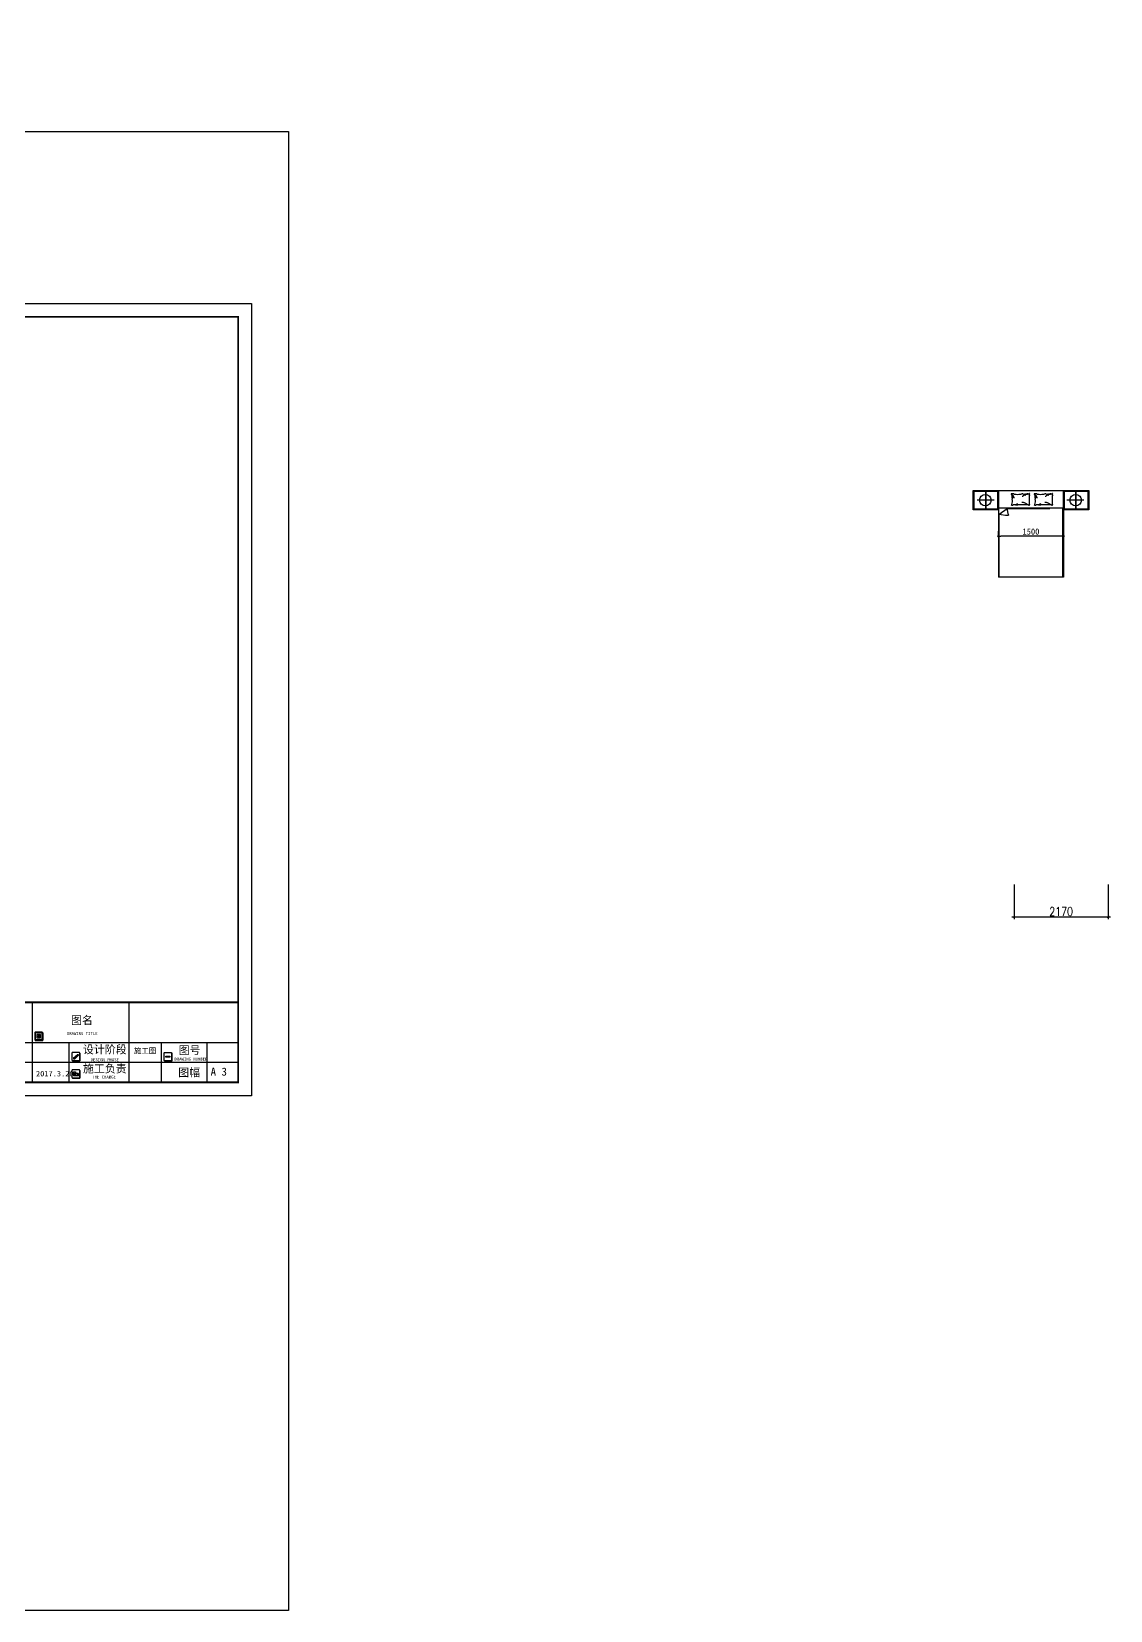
# Model space of a CAD drawing. Header units: millimetres. Extents: x -608935 to 90319, y -1318739 to -774154.
# Drawn here: x 19421 to 44270, y -855820 to -819438 of the extents above; entities that cross this region are included whole.
import ezdxf

# ---------------------------------------------------------------- set-up
doc = ezdxf.new("R2010")
doc.units = ezdxf.units.MM
doc.header["$PDMODE"] = 3
for name, color, linetype in [('0-01图框模板说明', 2, 'Continuous'), ('0-02图框细线', 136, 'Continuous'), ('250', 250, 'Continuous'), ('xcvdg', 7, 'Continuous'), ('墙体', 7, 'Continuous')]:
    doc.layers.add(name, color=color, linetype=linetype)
doc.styles.add('DIM', font='simplex.shx', dxfattribs={"width": 0.8, "bigfont": 'hztxt.shx'})
doc.styles.get("Standard").update_dxf_attribs({"font": 'simhei.ttf'})
doc.dimstyles.new('1-50', dxfattribs={"dimscale": 50, "dimtxt": 4, "dimasz": 1, "dimexe": 1, "dimexo": 0.1, "dimgap": 0.5, "dimtad": 1, "dimdec": 0, "dimdsep": 46, "dimtxsty": 'DIM', "dimblk": 'ARCHTICK', "dimcen": 4, "dimdle": 1, "dimclrd": 3, "dimclre": 3, "dimclrt": 1, "dimadec": 0, "dimazin": 0, "dimtfac": 1, "dimtdec": 0, "dimtmove": 2, "dimatfit": 3, "dimldrblk": 'DOT', "dimfxl": 15, "dimfxlon": 1, "dimarcsym": 0})
doc.dimstyles.new('1-55', dxfattribs={"dimscale": 57, "dimtxt": 2.5, "dimasz": 1, "dimexe": 2, "dimexo": 0.625, "dimtad": 1, "dimdec": 0, "dimrnd": 5, "dimtxsty": 'Standard', "dimblk": 'DOT', "dimcen": 2.5, "dimclrd": 1, "dimclre": 1, "dimclrt": 2, "dimadec": 0, "dimazin": 0, "dimtfac": 1, "dimtdec": 0, "dimtmove": 2, "dimatfit": 3, "dimldrblk": 'DOT', "dimfxl": 1, "dimarcsym": 0})

# ---------------------------------------------------------------- blocks, each defined once
blk = doc.blocks.new('_ArchTick')
at = {"color": 0, "linetype": 'ByBlock', "const_width": 0.15}
blk.add_lwpolyline([(-0.5, -0.5), (0.5, 0.5)], dxfattribs=at)
blk = doc.blocks.new('*D716')
at = {"layer": '250', "color": 3, "lineweight": -2}
for p, q in [((-79675, -785500), (-79675, -786300)), ((-74000, -785500), (-74000, -786300)), ((-79725, -786250), (-73950, -786250)), ((42050, -839090), (42050, -839890)), ((44220, -839090), (44220, -839890)), ((42000, -839840), (44270, -839840))]:
    blk.add_line(p, q, dxfattribs=at)
at = {"layer": 'Defpoints', "color": 0}
for p in [(-79675, -784450), (-74000, -784960), (-74000, -786250), (44220, -830230), (42050, -830740), (44220, -839840)]:
    blk.add_point(p, dxfattribs=at)
at = {"layer": '250', "color": 3, "lineweight": -2, "xscale": 50, "yscale": 50, "zscale": 50, "rotation": 180}
for p in [(-79675, -786250), (42050, -839840)]:
    blk.add_blockref('_ArchTick', p, dxfattribs=at)
at = {"layer": '250', "color": 3, "lineweight": -2, "xscale": 50, "yscale": 50, "zscale": 50}
for p in [(-74000, -786250), (44220, -839840)]:
    blk.add_blockref('_ArchTick', p, dxfattribs=at)
at = {"layer": '250', "color": 1, "char_height": 200, "attachment_point": 5, "style": 'DIM'}
for s, insert in [('5675', (-76837.5, -786125)), ('2170', (43135, -839715))]:
    blk.add_mtext(s, dxfattribs=dict(at, insert=insert))
blk = doc.blocks.new('_Dot')
at = {"color": 0, "linetype": 'ByBlock', "lineweight": -2}
blk.add_line((-0.5, 0), (-1, 0), dxfattribs=at)
at = {"color": 0, "linetype": 'ByBlock', "const_width": 0.5}
blk.add_lwpolyline([(-0.25, 0, 1), (0.25, 0, 1)], format="xyb", close=True, dxfattribs=at)
blk = doc.blocks.new('FVC')
at = {"layer": 'xcvdg', "color": 1, "ltscale": 100}
for p, q in [((-88497, -799587), (-88467, -799594)), ((-88467, -799594), (-88384, -799615))]:
    blk.add_line(p, q, dxfattribs=at)
for centre, radius, start, end in [((-88497, -799587), 0.917, 75.9551, 184.0829), ((-88228, -799568), 271, 184.0829, 189.4841), ((-88268, -799575), 230, 189.4841, 197.3864), ((-88259, -799758), 230, 168.4414, 182.7491), ((-88377, -799749), 114, 189.7531, 196.31), ((-88602, -799679), 120, 6.4341, 17.3864), ((-89699, -799879), 1216, 2.6096, 4.6176), ((-88628, -799682), 146, 348.4414, 6.4341), ((-91842, -799977), 3362, 0.9704, 2.6096), ((-87776, -799472), 739, 197.1982, 199.428), ((-87776, -799472), 739, 199.428, 201.6577), ((-87776, -799472), 739, 201.6577, 203.4844), ((-87776, -799472), 739, 203.4844, 205.3111), ((-88368, -799549), 67.7, 255.9548, 272.6649), ((-88395, -798959), 659, 272.6649, 278.0051), ((-88348, -799297), 317, 278.0051, 282.1984), ((-88094, -800469), 882, 99.6844, 102.1984), ((-88280, -799536), 140, 275.6311, 286.515), ((-88233, -799539), 91.5, 255.3149, 270), ((-88208, -799801), 204, 90, 99.6844), ((-88280, -799536), 140, 286.515, 297.3988), ((-88233, -799575), 56.2, 270, 288.7799), ((-88281, -799433), 206, 288.7799, 291.8149), ((-88280, -799536), 140, 297.3988, 315.0976), ((-88208, -800088), 492, 83.7676, 90), ((-88261, -799484), 151, 291.8149, 295.3551), ((-88219, -799573), 52.6, 295.3551, 311.4429), ((-88244, -799545), 89.9, 311.4429, 323.7359), ((-88280, -799536), 140, 315.0976, 332.7964), ((-88121, -799602), 34.2, 116.5805, 175.5998), ((-87456, -799784), 683, 172.4531, 180), ((-87618, -799784), 521, 180.0031, 188.643), ((-88131, -799583), 13.1, 11.2724, 116.5805), ((-87893, -799726), 242, 164.256, 172.4531), ((-87607, -799806), 529, 186.0867, 190.1899), ((-88419, -799578), 305, 344.256, 351.5628), ((-88206, -799599), 90.4, 0, 11.2724), ((-88277, -799599), 161, 351.5628, 0), ((-88411, -800185), 87.5, 163.7788, 172.8796), ((-88496, -800174), 1.32, 172.8796, 253.3022), ((-88491, -800157), 19.3, 253.3022, 279.9984), ((-88421, -800182), 76.7, 152.7159, 163.7788), ((-88530, -800126), 45.3, 332.7159, 347.131), ((-88432, -800492), 321, 93.5049, 99.9984), ((-88628, -800103), 146, 347.131, 356.426), ((-89074, -799700), 729, 324.1737, 327.865), ((-89644, -800040), 1164, 356.426, 359.7135), ((-94198, -800017), 5719, 359.7135, 0.9704), ((-88722, -799921), 313, 327.865, 333.5015), ((-87618, -813781), 13636, 93.055, 93.5049), ((-89724, -799422), 1432, 333.5015, 335.6735), ((-88881, -799803), 507, 335.6735, 339.3257), ((-88461, -799961), 58, 339.3257, 355.9172), ((-88674, -799946), 272, 355.9172, 3.5552), ((-88272, -801529), 1365, 91.6331, 93.055), ((-88292, -800842), 679, 86.6313, 91.6331), ((-88305, -801076), 913, 82.3191, 86.6313), ((-88295, -800128), 200, 61.6832, 66.9972), ((-88224, -799996), 49.3, 50.9651, 61.6832), ((-88335, -800132), 225, 43.8115, 50.9651), ((-88222, -800115), 99.2, 53.8234, 71.5603), ((-88210, -800368), 198, 77.8905, 82.3191), ((-88455, -800247), 392, 38.3886, 43.8115), ((-88117, -799933), 246, 257.8905, 261.8665), ((-88222, -800115), 99.2, 36.0864, 53.8234), ((-88147, -800145), 32.8, 261.8665, 291.421), ((-88208, -800052), 76.8, 27.2396, 38.3886), ((-88222, -800115), 99.2, 15.9352, 36.0864), ((-88348, -800124), 234, 20.8603, 27.2396), ((-88129, -800190), 15.6, 68.0096, 111.421), ((-87256, -800030), 873, 175.1982, 179.4243), ((-86635, -800036), 1494, 179.4243, 181.9079), ((-87308, -800059), 821, 181.9079, 185.2592), ((-88277, -799926), 152, 2.5386, 10.1899), ((-88222, -800115), 99.2, 355.7841, 15.9352), ((-88415, -799933), 290, 355.1982, 2.5386), ((-88072, -800129), 53.9, 185.2592, 210.6513), ((-88125, -800179), 4.28, 348.1069, 68.0096), ((-88118, -800180), 2.32, 168.1069, 289.564), ((-88143, -800171), 28.9, 355.6975, 30.6513), ((-88119, -800179), 3.42, 289.564, 338.2117), ((-88139, -800171), 25.1, 338.2117, 355.6975)]:
    blk.add_arc(centre, radius, start, end, dxfattribs=at)
blk = doc.blocks.new('*D715')
at = {"layer": '250', "color": 3, "lineweight": -2}
for p, q in [((-79915, -785500), (-79915, -786300)), ((-79675, -785500), (-79675, -786300)), ((-79965, -786250), (-79625, -786250))]:
    blk.add_line(p, q, dxfattribs=at)
at = {"layer": '250', "color": 1, "lineweight": -2}
for p, q in [((41690, -831052), (41690, -830953)), ((43190, -831052), (43190, -830953)), ((43133, -831067), (41747, -831067))]:
    blk.add_line(p, q, dxfattribs=at)
at = {"layer": 'Defpoints', "color": 0}
for p in [(-79675, -780660), (-79915, -781410), (-79675, -786250), (41690, -831067), (41690, -831087), (43190, -831087)]:
    blk.add_point(p, dxfattribs=at)
at = {"layer": '250', "color": 3, "lineweight": -2, "xscale": 50, "yscale": 50, "zscale": 50, "rotation": 180}
blk.add_blockref('_ArchTick', (-79915, -786250), dxfattribs=at)
at = {"layer": '250', "color": 3, "lineweight": -2, "xscale": 50, "yscale": 50, "zscale": 50}
blk.add_blockref('_ArchTick', (-79675, -786250), dxfattribs=at)
at = {"layer": '250', "color": 1, "lineweight": -2, "xscale": 57, "yscale": 57, "zscale": 57, "rotation": 180}
blk.add_blockref('_Dot', (41690, -831067), dxfattribs=at)
at = {"layer": '250', "color": 1, "lineweight": -2, "xscale": 57, "yscale": 57, "zscale": 57}
blk.add_blockref('_Dot', (43190, -831067), dxfattribs=at)
at = {"layer": '250', "color": 1, "insert": (-79795, -786110), "char_height": 200, "attachment_point": 5, "style": 'DIM'}
blk.add_mtext('240', dxfattribs=at)
at = {"layer": '250', "color": 2, "insert": (42440, -830960), "char_height": 142.5, "attachment_point": 5}
blk.add_mtext('1500', dxfattribs=at)

msp = doc.modelspace()

# ---------------------------------------------------------------- hatches: boundary and pattern name
at = {"layer": '0-01图框模板说明'}
for points in [[(19675.5, -842666.7, -0.4142136), (19663.4, -842678.8), (19506.1, -842678.8, -0.071272), (19502.7, -842678.3, 0.3481434), (19514.5, -842687.6), (19671.7, -842687.6, 0.4142136), (19683.8, -842675.5), (19683.8, -842518.3, 0.3331076), (19675.1, -842506.7, -0.0577433), (19675.5, -842509.4)], [(20529.7, -843135.5, -0.4142136), (20517.6, -843147.6), (20360.4, -843147.6, -0.071272), (20357, -843147.1, 0.3481434), (20368.8, -843156.4), (20526, -843156.4, 0.4142136), (20538.1, -843144.3), (20538.1, -842987.1, 0.3331076), (20529.4, -842975.5, -0.0577433), (20529.7, -842978.2)], [(22650.5, -843137.2, -0.4142136), (22638.4, -843149.3), (22481.2, -843149.3, -0.071272), (22477.8, -843148.8, 0.3481434), (22489.6, -843158.2), (22646.8, -843158.2, 0.4142136), (22658.9, -843146.1), (22658.9, -842988.8, 0.3331076), (22650.2, -842977.2, -0.0577433), (22650.5, -842980)], [(22512.5, -843049), (22603.4, -843049), (22603.4, -843071.2), (22512.5, -843071.2)], [(20529.7, -843533.4, -0.4142136), (20517.6, -843545.5), (20360.4, -843545.5, -0.071272), (20357, -843545, 0.3481434), (20368.8, -843554.3), (20526, -843554.3, 0.4142136), (20538.1, -843542.2), (20538.1, -843385, 0.3331076), (20529.4, -843373.4, -0.0577433), (20529.7, -843376.2)]]:
    msp.add_hatch(color=8, dxfattribs=at).paths.add_polyline_path(points)
h = msp.add_hatch(color=8, dxfattribs=at)
h.paths.add_polyline_path([(19584.7, -842573.5), (19569.1, -842573.5), (19569.1, -842588), (19584.7, -842588)])
h.paths.add_polyline_path([(19584.7, -842588), (19600.4, -842588), (19600.4, -842573.5), (19584.7, -842573.5)])
h.paths.add_polyline_path([(19584.7, -842588), (19584.7, -842602.5), (19600.4, -842602.5), (19600.4, -842588)])
h.paths.add_polyline_path([(19584.7, -842588), (19569.1, -842588), (19569.1, -842602.5), (19584.7, -842602.5)])

# ---------------------------------------------------------------- linework, layer by layer
at = {"layer": '0-01图框模板说明', "color": 8}
for p, q in [((19544.4, -842588), (19625.1, -842588)), ((19584.7, -842547.7), (19584.7, -842628.4)), ((20385.8, -843081), (20385.8, -843106.5)), ((20385.8, -843081), (20413.3, -843081)), ((20385.8, -843106.5), (20414.3, -843106.5)), ((20413.3, -843055.5), (20440.7, -843055.5)), ((20413.3, -843055.5), (20413.3, -843081)), ((20495.5, -843034.3), (20414.3, -843106.5)), ((20440.7, -843030), (20440.7, -843055.5)), ((20440.7, -843030), (20468.1, -843030)), ((20468.1, -843006.2), (20495.5, -843006.2)), ((20468.1, -843006.2), (20468.1, -843030)), ((20495.5, -843006.2), (20495.5, -843034.3)), ((20386.6, -843418.7), (20386.6, -843493.1)), ((20491, -843448.4), (20416.7, -843448.4)), ((20491, -843497.7), (20416.7, -843497.7)), ((20436, -843418.7), (20436, -843493.1))]:
    msp.add_line(p, q, dxfattribs=at)
at = {"layer": '0-01图框模板说明', "color": 2, "const_width": 44.5}
msp.add_lwpolyline([(24179.4, -826011.6), (24179.4, -843654), (-1024, -843654), (-1024, -826011.6)], close=True, dxfattribs=at)
msp.add_lwpolyline([(24179.4, -841809.9), (-1027.5, -841809.9)], dxfattribs=at)
at = {"layer": '0-01图框模板说明', "color": 8}
for points in [[(19506.1, -842678.8), (19663.4, -842678.8, 0.4142136), (19675.5, -842666.7), (19675.5, -842509.4, 0.4142136), (19663.4, -842497.3), (19506.1, -842497.3, 0.4142136), (19494, -842509.4), (19494, -842666.7, 0.4142136)], [(20360.4, -843147.6), (20517.6, -843147.6, 0.4142136), (20529.7, -843135.5), (20529.7, -842978.2, 0.4142136), (20517.6, -842966.1), (20360.4, -842966.1, 0.4142136), (20348.3, -842978.2), (20348.3, -843135.5, 0.4142136)], [(22481.2, -843149.3), (22638.4, -843149.3, 0.4142136), (22650.5, -843137.2), (22650.5, -842980, 0.4142136), (22638.4, -842967.9), (22481.2, -842967.9, 0.4142136), (22469.1, -842980), (22469.1, -843137.2, 0.4142136)], [(20360.4, -843545.5), (20517.6, -843545.5, 0.4142136), (20529.7, -843533.4), (20529.7, -843376.2, 0.4142136), (20517.6, -843364.1), (20360.4, -843364.1, 0.4142136), (20348.3, -843376.2), (20348.3, -843533.4, 0.4142136)]]:
    msp.add_lwpolyline(points, format="xyb", close=True, dxfattribs=at)
for points in [[(19502.7, -842678.3, 0.3481435), (19514.5, -842687.6), (19671.7, -842687.6, 0.4142136), (19683.8, -842675.5), (19683.8, -842518.3, 0.3331075), (19675.1, -842506.7)], [(20357, -843147.1, 0.3481435), (20368.8, -843156.4), (20526, -843156.4, 0.4142136), (20538.1, -843144.3), (20538.1, -842987.1, 0.3331075), (20529.4, -842975.5)], [(22477.8, -843148.8, 0.3481435), (22489.6, -843158.2), (22646.8, -843158.2, 0.4142136), (22658.9, -843146.1), (22658.9, -842988.8, 0.3331075), (22650.2, -842977.2)], [(20357, -843545, 0.3481435), (20368.8, -843554.3), (20526, -843554.3, 0.4142136), (20538.1, -843542.2), (20538.1, -843385, 0.3331075), (20529.4, -843373.4)]]:
    msp.add_lwpolyline(points, format="xyb", dxfattribs=at)
for points in [[(19506.6, -842666.2), (19662.9, -842666.2), (19662.9, -842509.9), (19506.6, -842509.9)], [(19544.4, -842628.4), (19625.1, -842628.4), (19625.1, -842547.7), (19544.4, -842547.7)], [(19569.1, -842573.5), (19600.4, -842573.5), (19600.4, -842602.5), (19569.1, -842602.5)], [(22512.5, -843049), (22603.4, -843049), (22603.4, -843071.2), (22512.5, -843071.2)]]:
    msp.add_lwpolyline(points, close=True, dxfattribs=at)
for centre, major_axis in [((20411.3, -843418.7), (-24.7, 0)), ((20411.3, -843493.1), (-24.7, 0)), ((20416.7, -843473.1), (0, 24.7)), ((20491, -843473.1), (0, 24.7))]:
    msp.add_ellipse(centre, major_axis=major_axis, ratio=0.454196, dxfattribs=at)
at = {"layer": '0-02图框细线'}
for p, q in [((19445.3, -843654), (19445.3, -841809.9)), ((21672.2, -842731.9), (21672.2, -841809.9)), ((4893.5, -842731.9), (24179.4, -842731.9)), ((20287.6, -843654), (20287.6, -842731.9)), ((21672.2, -843654), (21672.2, -842731.9)), ((22414.4, -843654), (22414.4, -842731.9)), ((23459, -842731.9), (23459, -843654)), ((24179.4, -843193), (14856, -843193))]:
    msp.add_line(p, q, dxfattribs=at)
msp.add_lwpolyline([(24486.8, -825704.2), (24486.8, -843961.4), (-1331.4, -843961.4), (-1331.4, -825704.2)], close=True, dxfattribs=at)
at = {"layer": '250', "color": 2}
msp.add_line((41690, -830010), (41690, -832010), dxfattribs=at)
at = {"layer": '250', "color": 1}
for p, q in [((41690, -830410), (42890, -830410)), ((41705, -830561.9), (41891.5, -830425)), ((41705, -831995), (41705, -830561.9)), ((41891.5, -830425), (42875, -830425))]:
    msp.add_line(p, q, dxfattribs=at)
msp.add_lwpolyline([(-123670, -821740), (25340, -821740), (25340, -855820), (-123670, -855820)], close=True, dxfattribs=at)
at = {"layer": '250', "color": 2}
msp.add_lwpolyline([(41690, -830010), (43190, -830010), (43190, -832010), (41690, -832010)], dxfattribs=at)
at = {"layer": '250', "color": 1}
msp.add_lwpolyline([(41690, -830410), (43165, -830410), (43165, -831995)], dxfattribs=at)
for centre in [(41390, -830235), (43470, -830235)]:
    msp.add_circle(centre, 131.9, dxfattribs=at)
at = {"layer": 'xcvdg', "color": 1, "ltscale": 100}
for p, q in [((41756.9, -830566.4), (41852.3, -830580.1)), ((41852.3, -830580.1), (41924.9, -830578.3))]:
    msp.add_line(p, q, dxfattribs=at)
for centre, radius, start, end in [((41731.4, -830744.7), 180.1, 81.86442, 98.44166), ((42465.4, -830407.1), 574.1, 181.78872, 190.59446), ((42070.5, -830480.9), 172.4, 190.59446, 199.94779), ((42268.7, -830409), 383.3, 199.94779, 206.21717)]:
    msp.add_arc(centre, radius, start, end, dxfattribs=at)
at = {"layer": '墙体', "color": 250}
for p, q in [((41400, -830045), (41400, -830425)), ((41400, -830425), (41400, -830045)), ((43470, -830045), (43470, -830425)), ((43470, -830425), (43470, -830045)), ((41589.3, -830235), (41199.3, -830235)), ((43659.3, -830235), (43269.3, -830235))]:
    msp.add_line(p, q, dxfattribs=at)
at = {"layer": '墙体', "color": 2}
for points in [[(41110, -830460), (41110, -830010), (41690, -830010), (41690, -830460)], [(43190, -830460), (43190, -830010), (43770, -830010), (43770, -830460)]]:
    msp.add_lwpolyline(points, close=True, dxfattribs=at)
at = {"layer": '墙体', "color": 250}
for points in [[(41130, -830440), (41130, -830030), (41670, -830030), (41670, -830440)], [(43210, -830440), (43210, -830030), (43750, -830030), (43750, -830440)]]:
    msp.add_lwpolyline(points, close=True, dxfattribs=at)

# ---------------------------------------------------------------- block references
at = {"layer": '250', "color": 0, "xscale": 0.6999999999534339, "yscale": 0.6999999999534339, "zscale": 0.7, "rotation": 90}
for p in [(-517717.9, -768405.3), (-517187.9, -768405.3)]:
    msp.add_blockref('FVC', p, dxfattribs=at)

# ---------------------------------------------------------------- texts
at = {"layer": '0-02图框细线'}
for s, insert, char_height, attachment_point in [('{\\fSimSun|b0|i0|c134|p2;图名}', (20330.3, -842230.5), 184.416, 4), ('{\\fSimSun|b0|i0|c134|p2;DRAWING TITLE}', (20234.3, -842525.6), 69.268, 4), ('{\\fSimSun|b0|i0|c134|p2;设计阶段}', (20603.9, -842905.2), 184.416, 4), ('{\\fSimHei|b0|i0|c134|p2;施工图}', (22036.2, -842929.3), 122.944, 5), ('{\\fSimSun|b0|i0|c134|p2;图号}', (22808.6, -842920.5), 184.416, 4), ('{\\fSimSun|b0|i0|c134|p2;施工负责}', (20603.8, -843346.1), 184.416, 4), ('{\\fSimSun|b0|i0|c134|p2;DESIGN PHASE}', (20782.7, -843129.7), 69.268, 4), ('{\\fSimSun|b0|i0|c134|p2;DRAWING NUMBER}', (22712.9, -843114.8), 69.268, 4), ('{\\fSimSun|b0|i0|c134|p2;图幅}', (22798.6, -843433.2), 184.416, 4), ('{\\fSimSun|b0|i0|c134|p2;A 3}', (23544.4, -843406.3), 184.416, 4), ('2017.3.20', (19522.8, -843452.8), 122.94, 4), ('{\\fSimSun|b0|i0|c134|p2;THE CHARGE}', (20819.3, -843528.9), 69.268, 4)]:
    msp.add_mtext(s, dxfattribs=dict(at, insert=insert, char_height=char_height, attachment_point=attachment_point))

# ---------------------------------------------------------------- dimensions: what is measured, and where the dimension line sits
at = {"layer": '250', "color": 0}
dim = msp.add_linear_dim(base=(41690, -831067.3), p1=(43190, -831087.3), p2=(41690, -831087.3), angle=180, dimstyle='1-55', dxfattribs=at)
dim.commit()
dim.dimension.update_dxf_attribs({"geometry": '*D715', "text_midpoint": (42440, -830959.7)})
dim = msp.add_linear_dim(base=(-79675, -786250), p1=(-79915, -781410), p2=(-79675, -780660), dimstyle='1-50', dxfattribs=at)
dim.commit()
dim.dimension.update_dxf_attribs({"geometry": '*D715', "text_midpoint": (-79795, -786110), "dimtype": 160})
for base, p1, p2, middle in [((44220, -839840), (42050, -830740), (44220, -830230), (43135, -839715)), ((-74000, -786250), (-79675, -784450), (-74000, -784960), (-76837.5, -786125))]:
    dim = msp.add_linear_dim(base=base, p1=p1, p2=p2, dimstyle='1-50', dxfattribs=at)
    dim.commit()
    dim.dimension.update_dxf_attribs({"geometry": '*D716', "text_midpoint": middle})

doc.saveas('drawing.dxf')
